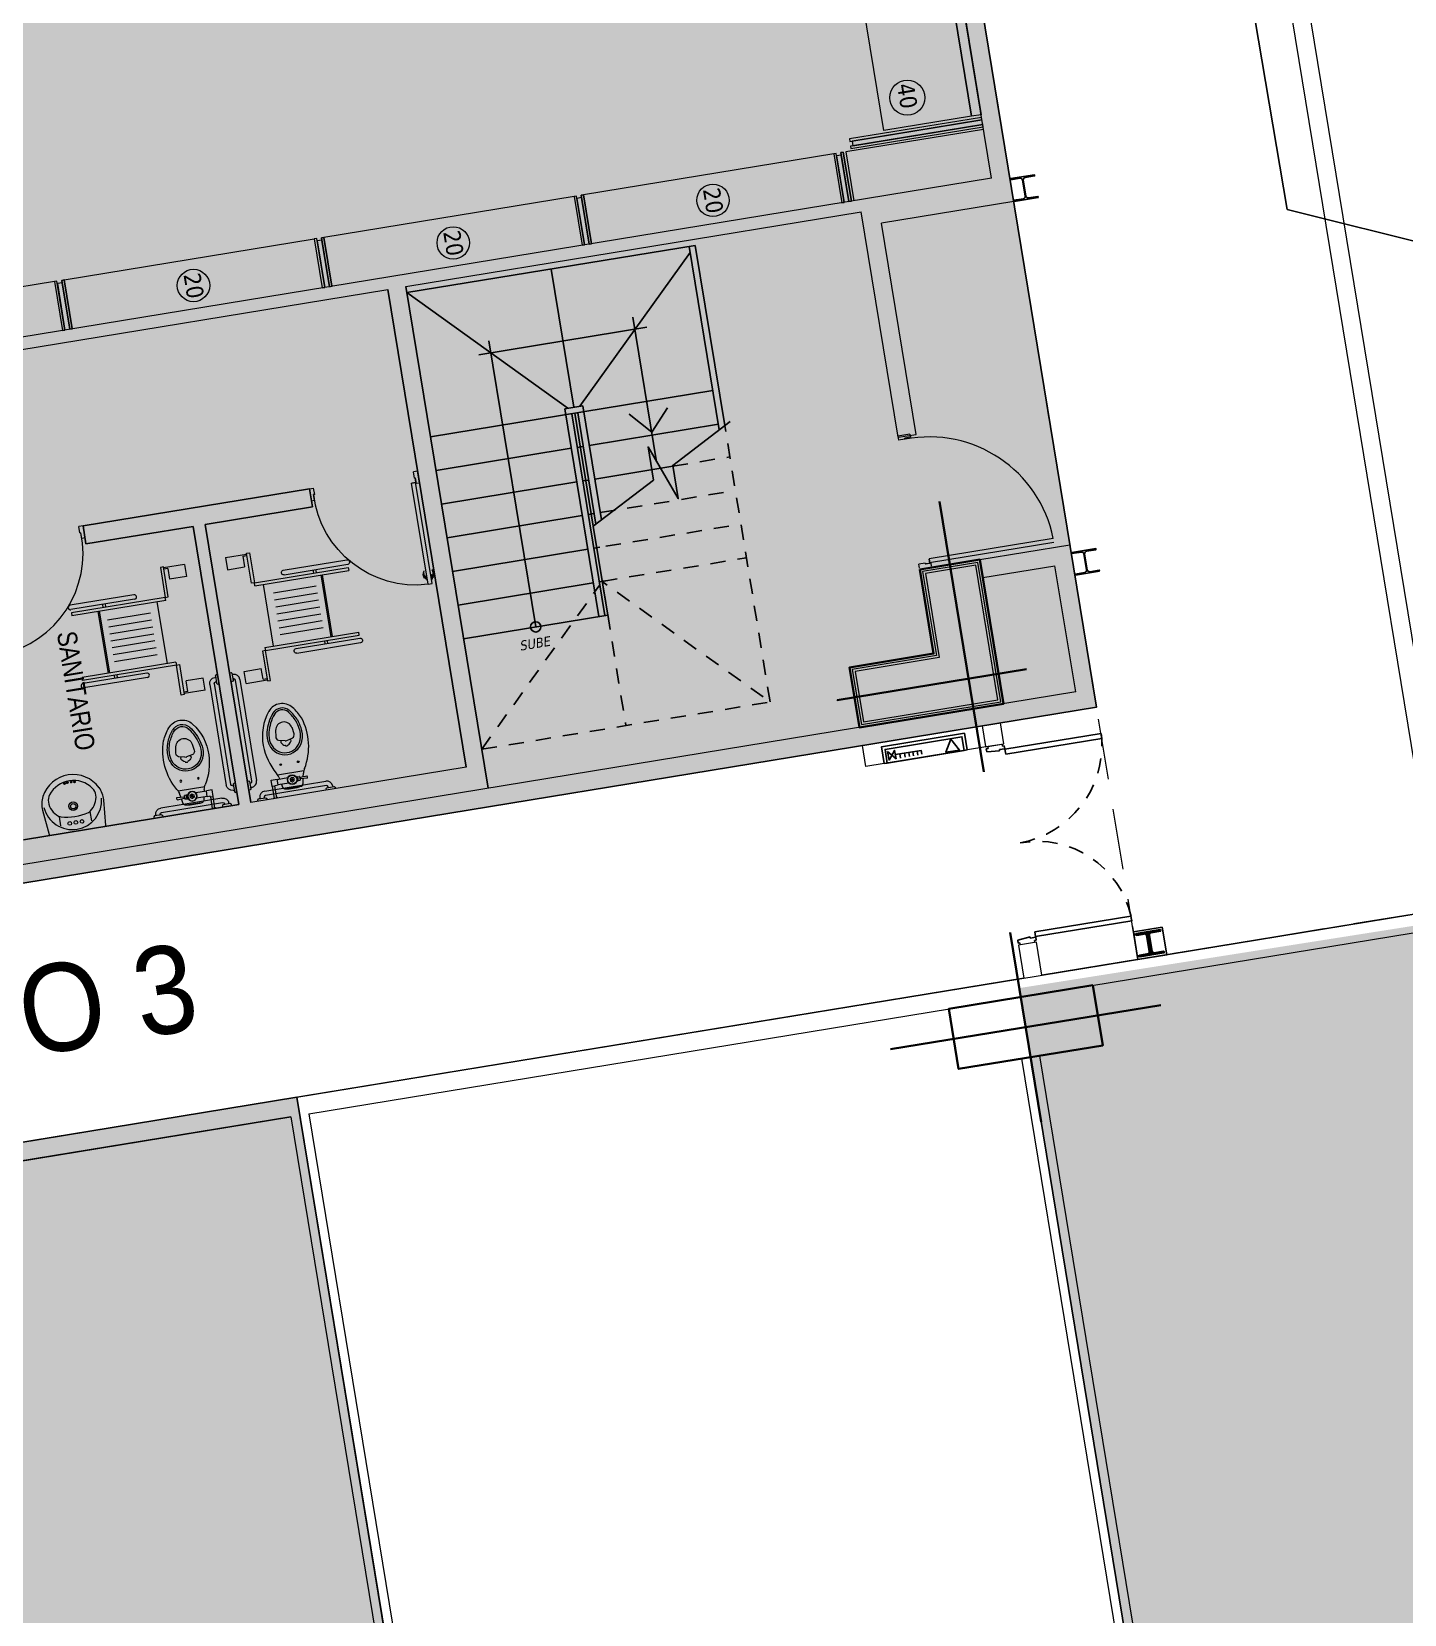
# Model space of a CAD drawing. Header units: metres. Extents: x 2 to 659295185, y -28 to 1124222152.
# Drawn here: x 655572.69 to 655583.96, y 1126579.46 to 1126592.46 of the extents above; entities that cross this region are included whole.
import ezdxf
from ezdxf.enums import TextEntityAlignment as Align

# ---------------------------------------------------------------- set-up
doc = ezdxf.new("R2010")
doc.units = ezdxf.units.M
doc.header["$MEASUREMENT"] = 0
for name, pattern in [('CCSM_C1_CUERPO BJ$0$CONTINUA', [0]), ('CCSM_C1_CUERPO BJ$0$DASHED', [0.75, 0.5, -0.25]), ('CCSM_C1_CUERPO BJ$0$HIDDEN2', [0.1875, 0.125, -0.0625]), ('CCSM_C1_CUERPO CK$0$CONTINUA', [0]), ('CCSM_C1_CUERPO HP$0$CONTINUA', [0]), ('CCSM_XREF_ESTRUCTURA15$0$DASHDOT', [1, 0.5, -0.25, 0, -0.25]), ('CONTINUA', [0]), ('DASHDOT', [1, 0.5, -0.25, 0, -0.25]), ('DASHED', [0.75, 0.5, -0.25])]:
    doc.linetypes.add(name, pattern=pattern)
doc.layers.get('0').update_dxf_attribs({"linetype": 'CONTINUOUS'})
for name, color, linetype in [('A-COLUMNAS MEZZ', 1, 'CONTINUA'), ('A-PARED', 2, 'CONTINUA'), ('CCSM_C1_CUERPO BJ$0$A-COLUMNAS MEZZ', 1, 'CCSM_C1_CUERPO BJ$0$CONTINUA'), ('CCSM_C1_CUERPO BJ$0$A-EQUIPOS', 9, 'CONTINUOUS'), ('CCSM_C1_CUERPO BJ$0$A-LOCAL ID', 7, 'CONTINUOUS'), ('CCSM_C1_CUERPO BJ$0$A-PARED', 2, 'CCSM_C1_CUERPO BJ$0$CONTINUA'), ('CCSM_C1_CUERPO BJ$0$A-PROYECCIONES', 5, 'CCSM_C1_CUERPO BJ$0$DASHED'), ('CCSM_C1_CUERPO BJ$0$A-PUERTA', 5, 'CCSM_C1_CUERPO BJ$0$CONTINUA'), ('CCSM_C1_CUERPO BJ$0$E-CM', 3, 'CONTINUOUS'), ('CCSM_C1_CUERPO BJ$0$ID_Nº LOCAL', 7, 'CONTINUOUS'), ('CCSM_C1_CUERPO CK$0$A-PARED', 2, 'CCSM_C1_CUERPO CK$0$CONTINUA'), ('CCSM_C1_CUERPO HP$0$A-PARED', 2, 'CCSM_C1_CUERPO HP$0$CONTINUA'), ('CCSM_XREF ESTRUCTURA15$0$E_PLANCHAS B', 67, 'CONTINUOUS'), ('E-eje columna', 9, 'CCSM_XREF_ESTRUCTURA15$0$DASHDOT'), ('MESAS DE FERIA', 7, 'CONTINUOUS'), ('Parcelas', 140, 'CONTINUOUS'), ('X', 150, 'CONTINUOUS')]:
    doc.layers.add(name, color=color, linetype=linetype)
doc.layers.add('CCSM_C1_CUERPO CK$0$A-AREAS COMERCIALES', color=151, linetype='CONTINUOUS', plot=False)
for name, color, linetype, lineweight in [('CCSM_XREF ESTRUCTURA15$0$E-CB-COLUMNA', 2, 'CONTINUOUS', 35), ('LC-CODIGOS', 12, 'CONTINUOUS', 0), ('LC-EQUIPOS', 12, 'CONTINUOUS', 13), ('LC-MOBILIARIO METÁLICO TIENDA', 12, 'CONTINUOUS', 13), ('LC-MUEBLE MADERA', 12, 'CONTINUOUS', 9), ('LC-PAREDES DE DRYWALL', 1, 'CONTINUOUS', 5), ('LC-PIEZAS SANITARIAS', 12, 'CONTINUOUS', 5), ('LC-PUERTAS', 12, 'CONTINUOUS', 9), ('LC-TEXTOS', 12, 'CONTINUOUS', 13), ('LOCALES ASIGNADOS', 41, 'DASHDOT', 0)]:
    doc.layers.add(name, color=color, linetype=linetype, lineweight=lineweight)
doc.styles.add('CCSM_C1_CUERPO BJ$0$ROMANS', font='romans__.ttf')
doc.styles.add('CCSM_C1_CUERPO BJ$0$sigo', font='arial.ttf', dxfattribs={"width": 0.9})
doc.styles.add('LAURA', font='ARIALN.TTF')
doc.styles.get("Standard").update_dxf_attribs({"font": 'tahoma.ttf'})

# ---------------------------------------------------------------- blocks, each defined once
blk = doc.blocks.new('40')
for points in [[(-504829.428, -306716.396), (-504830.633, -306716.396), (-504830.633, -306716.316), (-504829.428, -306716.316)], [(-504829.428, -306716.396), (-504829.428, -306717.126), (-504830.633, -306717.126), (-504830.633, -306716.396)]]:
    blk.add_lwpolyline(points, close=True)
at = {"layer": 'LC-CODIGOS'}
blk.add_circle((-504829.664, -306716.892), 0.144, dxfattribs=at)
at = {"layer": 'LC-CODIGOS', "insert": (-504829.574, -306716.961), "char_height": 0.1392, "width": 0.01623, "attachment_point": 9, "rotation": 360}
blk.add_mtext('40', dxfattribs=at)
blk = doc.blocks.new('triple tabique slatwall')
for points in [[(-504845.021, -306716.848), (-504845.001, -306716.848), (-504845.001, -306717.235), (-504845.001, -306717.255), (-504845.021, -306717.255)], [(-504845.001, -306716.848), (-504845.021, -306716.848), (-504845.021, -306717.255), (-504845.021, -306717.255), (-504845.001, -306717.255)]]:
    blk.add_lwpolyline(points, close=True)
for points in [[(-504845.001, -306716.848), (-504845.001, -306717.235), (-504845.001, -306717.235), (-504844.961, -306717.235), (-504844.961, -306716.848)], [(-504844.961, -306716.848), (-504844.961, -306717.255), (-504844.941, -306717.255), (-504844.941, -306716.848), (-504844.961, -306716.848)]]:
    blk.add_lwpolyline(points)
blk = doc.blocks.new('CCSM_C1_CUERPO BJ$0$P. Doble 180+')
for p, q in [((-0.953, 1.72), (-0.153, 1.72)), ((-0.953, 1.72), (-0.953, 1.68)), ((-0.138, 1.75), (-0.153, 1.75)), ((-0.153, 1.75), (-0.153, 1.725)), ((-0.153, 1.725), (-0.108, 1.725)), ((-0.153, 1.72), (-0.153, 1.68)), ((-0.138, 1.765), (-0.138, 1.75)), ((-0.108, 1.715), (-0.003, 1.726)), ((-0.108, 1.725), (-0.108, 1.715)), ((-0.018, 1.765), (-0.018, 1.75)), ((-0.018, 1.75), (-0.003, 1.75)), ((-0.003, 1.75), (-0.003, 1.725)), ((-0.153, 1.68), (-0.953, 1.68)), ((-0.153, 0.201), (-0.953, 0.201)), ((-0.953, 0.161), (-0.953, 0.201)), ((-0.953, 0.161), (-0.953, 0.201)), ((-0.953, 0.161), (-0.153, 0.161)), ((-0.153, 0.161), (-0.153, 0.201)), ((-0.153, 0.156), (-0.108, 0.156)), ((-0.153, 0.131), (-0.153, 0.156)), ((-0.138, 0.131), (-0.153, 0.131)), ((-0.138, 0.116), (-0.138, 0.131)), ((-0.108, 0.166), (-0.003, 0.156)), ((-0.108, 0.156), (-0.108, 0.166)), ((-0.018, 0.116), (-0.018, 0.131)), ((-0.018, 0.131), (-0.003, 0.131)), ((-0.003, 0.131), (-0.003, 0.156))]:
    blk.add_line(p, q)
at = {"color": 8, "linetype": 'CCSM_C1_CUERPO BJ$0$HIDDEN2'}
for centre, radius, start, end in [((-0.168, 1.726), 0.786, 183.0679, 271.0767), ((-0.135, 0.118), 0.822, 91.2277, 174.0069)]:
    blk.add_arc(centre, radius, start, end, dxfattribs=at)
blk = doc.blocks.new('CCSM_C1_CUERPO BJ$0$HEA200')
blk.add_lwpolyline([(3, 28), (3, 162, -0.410123), (21, 180), (100, 180), (100, 190), (-100, 190), (-100, 180), (-21, 180, -0.410123), (-3, 162), (-3, 28, -0.410123), (-21, 10), (-100, 10), (-100, 0), (100, 0), (100, 10), (21, 10, -0.418316), (3, 28)], format="xyb")
blk = doc.blocks.new('CCSM_XREF ESTRUCTURA15$0$COLUM L 120x120')
at = {"color": 5}
for p, q in [((0, 1.095), (0, -0.482)), ((1.474, 0), (-0.774, 0))]:
    blk.add_line(p, q, dxfattribs=at)
blk.add_lwpolyline([(0.95, 0.25), (0.25, 0.25), (0.25, 0.95), (-0.25, 0.95), (-0.25, -0.25), (0.95, -0.25)], close=True)
blk = doc.blocks.new('CCSM_XREF ESTRUCTURA15$0$COLUM REC 120x50 mid')
at = {"color": 5}
for p, q in [((0, 1.124), (0, -1.124)), ((-0.789, 0), (0.789, 0))]:
    blk.add_line(p, q, dxfattribs=at)
at = {"color": 2}
blk.add_lwpolyline([(-0.25, 0.6), (-0.25, -0.6), (0.25, -0.6), (0.25, 0.6)], close=True, dxfattribs=at)
blk = doc.blocks.new('CCSM_XREF ESTRUCTURA15$0$A$C76C44CDD')
at = {"layer": 'CCSM_XREF ESTRUCTURA15$0$E-CB-COLUMNA'}
blk.add_lwpolyline([(-0.128, 0.144), (-0.106, 0.011, -0.410123), (-0.121, -0.01), (-0.199, -0.022), (-0.197, -0.032), (0, 0), (-0.002, 0.01), (-0.08, -0.003, -0.410123), (-0.1, 0.012), (-0.122, 0.144, -0.410123), (-0.107, 0.165), (-0.029, 0.178), (-0.031, 0.187), (-0.228, 0.155), (-0.226, 0.145), (-0.149, 0.158, -0.418316), (-0.128, 0.143)], format="xyb", dxfattribs=at)
at = {"layer": 'CCSM_XREF ESTRUCTURA15$0$E_PLANCHAS B'}
blk.add_lwpolyline([(-0.014, 0.21), (0.023, -0.017), (-0.214, -0.055), (-0.251, 0.172)], close=True, dxfattribs=at)
blk = doc.blocks.new('CCSM_C1_CUERPO BJ$0$CAJA DE MANGUERA')
for points in [[(0.444, 0.073), (0.473, -0.106), (0.44, -0.111), (0.417, 0.034), (-0.406, -0.1), (-0.382, -0.246), (-0.415, -0.251), (-0.444, -0.073)], [(0.417, 0.034), (0.44, -0.111), (-0.382, -0.246), (-0.406, -0.1)], [(0.299, 0.008), (0.393, -0.108), (0.246, -0.132)], [(-0.378, -0.123), (-0.288, -0.201), (-0.303, -0.111), (-0.363, -0.214)]]:
    blk.add_lwpolyline(points, close=True)
for points in [[(-0.295, -0.156), (-0.019, -0.111), (-0.012, -0.152)], [(-0.248, -0.149), (-0.241, -0.193)], [(-0.196, -0.14), (-0.189, -0.185)], [(-0.151, -0.133), (-0.144, -0.177)], [(-0.107, -0.125), (-0.1, -0.17)], [(-0.062, -0.118), (-0.055, -0.163)]]:
    blk.add_lwpolyline(points)
blk = doc.blocks.new('CCSM_C1_CUERPO BJ$0$IDENT LOCAL')
at = {"style": 'CCSM_C1_CUERPO BJ$0$ROMANS'}
for tag, height, p in [('AREA-EXACTA', 0.5, (0.587, 0.096)), ('NºLOCAL', 0.7, (1.17, 0.119)), ('RUBRO', 0.35, (0, 0)), ('USO', 0.35, (-0.587, -0.096))]:
    blk.add_attdef(tag, text='', height=height, rotation=279.3085, dxfattribs=at).set_placement(p, align=Align.BOTTOM_CENTER)
blk = doc.blocks.new('4444')
at = {"layer": 'LC-PUERTAS', "color": 30, "ltscale": 6}
for p, q in [((474.368, -449.745), (474.368, -449.771)), ((474.468, -449.745), (474.468, -449.78)), ((473.345, -449.776), (474.38, -449.776)), ((473.345, -449.809), (474.379, -449.809)), ((474.368, -449.771), (474.415, -449.771)), ((474.379, -449.809), (474.379, -449.776)), ((474.415, -449.78), (474.415, -449.771)), ((474.415, -449.78), (474.468, -449.78)), ((474.368, -450.819), (474.415, -450.819)), ((474.368, -450.845), (474.368, -450.819)), ((474.368, -450.845), (474.468, -450.845)), ((474.415, -450.81), (474.468, -450.81)), ((474.415, -450.81), (474.415, -450.819)), ((474.468, -450.845), (474.468, -450.81))]:
    blk.add_line(p, q, dxfattribs=at)
at = {"layer": 'LC-PUERTAS', "color": 8}
for p, q in [((474.381, -449.806), (474.379, -449.806)), ((474.381, -449.806), (474.381, -449.776)), ((474.382, -449.772), (474.413, -449.772)), ((474.413, -449.772), (474.413, -449.771))]:
    blk.add_line(p, q, dxfattribs=at)
blk.add_arc((474.382, -449.772), 1.038, 182.0406, 271.7826, dxfattribs=at)
blk.add_ellipse((474.38, -449.774), major_axis=(0.00192, -0.00183), ratio=1, start_param=4.686912, end_param=10.970097, dxfattribs=at)
blk = doc.blocks.new('LAVAMANOS DEPARED')
for p, q in [((288.769, 34.17), (288.769, 34.623)), ((288.983, 34.653), (288.777, 34.632)), ((288.909, 34.526), (288.832, 34.526)), ((288.909, 34.27), (288.832, 34.27)), ((288.985, 34.143), (288.777, 34.162))]:
    blk.add_line(p, q)
at = {"flags": 128}
for points in [[(289.099, 34.575, 0.151154), (289.042, 34.594, 0.233989), (288.914, 34.53, 0.10483), (288.905, 34.512, 0.1259), (288.905, 34.283, 0.105012), (288.915, 34.264, 0.220864), (289.035, 34.199, 0.15558), (289.094, 34.217, 0.505371)], [(289.171, 34.447, 0.171663), (289.17, 34.446, 0.104734), (289.168, 34.444, 0.066171), (289.167, 34.442, 0.052312), (289.167, 34.438, 0.052312), (289.167, 34.435, 0.066171), (289.168, 34.432, 0.104734), (289.17, 34.431, 0.171663), (289.171, 34.43, 0.171663), (289.173, 34.431, 0.104734), (289.174, 34.432, 0.066171), (289.175, 34.435), (289.175, 34.435, 0.052312), (289.175, 34.438), (289.175, 34.438), (289.175, 34.438, 0.052312), (289.175, 34.442, 0.066171), (289.174, 34.444, 0.104734), (289.173, 34.446, 0.171663)], [(289.171, 34.363, 0.171663), (289.17, 34.362, 0.104734), (289.168, 34.36, 0.066171), (289.167, 34.358, 0.052312), (289.167, 34.354, 0.052312), (289.167, 34.351, 0.066171), (289.168, 34.348, 0.104734), (289.17, 34.346, 0.171663), (289.171, 34.346, 0.171663), (289.173, 34.346, 0.104734), (289.174, 34.348, 0.066171), (289.175, 34.351), (289.175, 34.351, 0.052312), (289.175, 34.354), (289.175, 34.354), (289.175, 34.354, 0.052312), (289.175, 34.358, 0.066171), (289.174, 34.36, 0.104734), (289.173, 34.362, 0.171663)], [(289.174, 34.423, 0.171663), (289.173, 34.422, 0.104734), (289.171, 34.42, 0.066171), (289.171, 34.418, 0.052312), (289.17, 34.414), (289.17, 34.414, 0.052312), (289.171, 34.411, 0.066171), (289.171, 34.408, 0.104734), (289.173, 34.406, 0.171663), (289.174, 34.406, 0.171663), (289.176, 34.406, 0.104734), (289.178, 34.408, 0.066171), (289.178, 34.411), (289.178, 34.411, 0.052312), (289.179, 34.414), (289.179, 34.414), (289.179, 34.414, 0.052312), (289.178, 34.418, 0.066171), (289.178, 34.42, 0.104734), (289.176, 34.422, 0.171663)], [(289.174, 34.39, 0.171663), (289.173, 34.389, 0.104734), (289.171, 34.388, 0.066171), (289.171, 34.385, 0.052312), (289.17, 34.382), (289.17, 34.382, 0.052312), (289.171, 34.378, 0.066171), (289.171, 34.376, 0.104734), (289.173, 34.374, 0.171663), (289.174, 34.373, 0.171663), (289.176, 34.374, 0.104734), (289.178, 34.376, 0.066171), (289.178, 34.378), (289.178, 34.378, 0.052312), (289.179, 34.382), (289.179, 34.382), (289.179, 34.382, 0.052312), (289.178, 34.385, 0.066171), (289.178, 34.388, 0.104734), (289.176, 34.389, 0.171663)]]:
    blk.add_lwpolyline(points, format="xyb", close=True, dxfattribs=at)
for centre, radius in [((288.84, 34.449), 0.0152), ((288.84, 34.398), 0.0152), ((288.84, 34.347), 0.0152), ((288.975, 34.398), 0.035), ((288.975, 34.398), 0.022)]:
    blk.add_circle(centre, radius)
for centre, radius, start, end in [((288.778, 34.623), 0.00808, 95.0937, 180), ((289.025, 34.397), 0.241, 95.1351, 264.8649), ((289.001, 34.451), 0.202, 62.503, 95.0937), ((288.973, 34.398), 0.262, 296.7659, 62.503), ((288.778, 34.17), 0.00808, 180, 265.5403), ((289.001, 34.344), 0.202, 265.5403, 296.7659)]:
    blk.add_arc(centre, radius, start, end)
blk = doc.blocks.new('Fluxómetro')
for p, q in [((0.062, 0), (-0.062, 0)), ((0.162, 0.058), (0.136, 0.058)), ((0.14, 0.058), (0.14, -0.035)), ((0.159, 0.058), (0.159, -0.035)), ((-0.123, -0.054), (-0.068, -0.058)), ((-0.123, -0.072), (-0.068, -0.069)), ((0.106, -0.12), (-0.106, -0.12)), ((-0.093, -0.07), (-0.099, -0.1)), ((-0.082, -0.016), (-0.09, -0.056)), ((-0.068, -0.058), (-0.064, -0.056)), ((-0.068, -0.069), (-0.068, -0.058)), ((-0.068, -0.069), (-0.064, -0.07)), ((-0.064, -0.076), (-0.064, -0.05)), ((-0.049, -0.048), (-0.062, -0.048)), ((-0.049, -0.078), (-0.062, -0.078)), ((-0.049, -0.079), (-0.049, -0.047)), ((-0.037, -0.046), (-0.048, -0.046)), ((-0.037, -0.08), (-0.048, -0.08)), ((-0.019, -0.057), (-0.019, -0.069)), ((-0.006, -0.046), (-0.017, -0.053)), ((-0.017, -0.074), (-0.006, -0.08)), ((-0.007, -0.058), (-0.009, -0.062)), ((-0.009, -0.064), (-0.007, -0.068)), ((-0.001, -0.058), (-0.006, -0.058)), ((-0.006, -0.068), (-0.001, -0.069)), ((0.01, -0.053), (-0.001, -0.046)), ((-0.001, -0.08), (0.01, -0.074)), ((0.003, -0.063), (0, -0.058)), ((0, -0.068), (0.003, -0.064)), ((0.012, -0.069), (0.012, -0.057)), ((0.114, -0.042), (0.028, -0.042)), ((0.114, -0.084), (0.028, -0.084)), ((0.087, -0.042), (0.082, -0.016)), ((0.099, -0.1), (0.096, -0.084)), ((0.137, -0.04), (0.114, -0.04)), ((0.114, -0.04), (0.114, -0.086)), ((0.161, -0.086), (0.114, -0.086)), ((0.137, -0.035), (0.137, -0.04)), ((0.137, -0.035), (0.161, -0.035)), ((0.161, -0.035), (0.161, -0.086)), ((-0.076, -0.418), (-0.068, -0.469)), ((-0.011, -0.376), (-0.06, -0.387)), ((0.054, -0.387), (0.003, -0.376)), ((0.063, -0.469), (0.071, -0.418))]:
    blk.add_line(p, q)
for centre, radius in [((-0.003, -0.063), 0.038), ((-0.003, -0.063), 0.036), ((-0.003, -0.063), 0.0047), ((-0.073, -0.195), 0.007), ((0.067, -0.195), 0.0065)]:
    blk.add_circle(centre, radius)
for centre, radius, start, end in [((0, -0.406), 0.411, 81.2493, 98.7507), ((0.136, 0.062), 0.004, 168.0022, 270), ((0.162, 0.062), 0.004, 270, 11.9978), ((-0.105, -0.063), 0.0213, 158.9452, 201.0548), ((-0.123, -0.056), 0.002, 86.4237, 158.9452), ((-0.123, -0.07), 0.002, 201.0548, 273.5763), ((-0.197, -0.08), 0.1, 326.7914, 348.3314), ((-0.062, -0.02), 0.02, 90, 168.3314), ((-0.062, -0.05), 0.002, 90, 180), ((-0.062, -0.076), 0.002, 180, 270), ((-0.048, -0.047), 0.001, 90, 180), ((-0.048, -0.079), 0.001, 180, 270), ((-0.014, -0.057), 0.00475, 120, 180), ((-0.014, -0.069), 0.00475, 180, 240), ((-0.008, -0.063), 0.00108, 148.6414, 208.6414), ((-0.006, -0.059), 0.00108, 88.6414, 148.6414), ((-0.006, -0.067), 0.00108, 208.6414, 268.6414), ((-0.003, -0.05), 0.00475, 60, 120), ((-0.003, -0.076), 0.00475, 240, 300), ((-0.001, -0.059), 0.00108, 28.6414, 88.6414), ((-0.001, -0.067), 0.00108, 268.6414, 328.6414), ((0.002, -0.063), 0.00108, 328.6414, 28.6414), ((0.008, -0.057), 0.00475, 0, 60), ((0.008, -0.069), 0.00475, 300, 360), ((0.062, -0.02), 0.02, 11.6686, 90), ((0.197, -0.08), 0.1, 191.6686, 213.2086), ((0.305, -0.378), 0.485, 149.8305, 198.569), ((-0.306, -0.378), 0.485, 1.5085, 30.1582), ((0.059, -0.421), 0.2, 161.758, 189.9731), ((0, -0.402), 0.137, 15.1512, 166.0387), ((0.059, -0.421), 0.185, 161.758, 189.9731), ((0, -0.402), 0.122, 15.1454, 161.758), ((-0.035, -0.371), 0.00918, 150.8785, 248.0737), ((0, -0.383), 0.0464, 108.6707, 159.6971), ((-0.017, -0.332), 0.007, 288.6707, 324.2013), ((-0.004, -0.341), 0.00893, 39.0187, 144.2013), ((-0.004, -0.389), 0.015, 63.5333, 117.2519), ((0.009, -0.331), 0.007, 219.0187, 253.8805), ((-0.006, -0.383), 0.0464, 20.3029, 73.8805), ((0.029, -0.371), 0.00918, 291.9263, 29.1215), ((-0.221, -0.376), 0.4, 321.4528, 1.5085), ((-0.009, -0.404), 0.132, 12.827, 15.2508), ((-0.061, -0.416), 0.185, 345.8787, 12.827), ((-0.009, -0.404), 0.147, 12.827, 15.2454), ((-0.061, -0.416), 0.2, 345.8787, 12.827), ((0.305, -0.378), 0.45, 189.9731, 198.3949), ((0.305, -0.378), 0.435, 189.9731, 198.3111), ((-0.046, -0.414), 0.03, 117.2519, 188.1968), ((-0.002, -0.458), 0.066, 189.5008, 350.9706), ((-0.221, -0.376), 0.35, 321.4528, 345.8787), ((0.041, -0.414), 0.03, 351.8094, 63.5333), ((-0.221, -0.376), 0.365, 321.4528, 345.8787), ((0.214, -0.376), 0.4, 203.0218, 218.5472), ((0.214, -0.376), 0.365, 203.2345, 218.5472), ((0.214, -0.376), 0.35, 203.3381, 218.5472), ((-0.003, -0.549), 0.087, 218.5472, 321.4528), ((-0.003, -0.549), 0.072, 218.5472, 321.4528), ((-0.003, -0.549), 0.122, 218.5472, 321.4528)]:
    blk.add_arc(centre, radius, start, end)
blk = doc.blocks.new('silla de rueda')
for p, q in [((-80.619, -180.988), (-80.644, -180.988)), ((-80.644, -180.988), (-80.644, -181.238)), ((-80.619, -181.237), (-80.619, -180.988)), ((-80.443, -180.996), (-80.619, -180.996)), ((-80.586, -181.007), (-80.619, -181.007)), ((-80.586, -181.007), (-80.586, -181.097)), ((-80.443, -180.996), (-80.443, -181.097)), ((-80.895, -181.175), (-81.425, -181.175)), ((-80.443, -181.097), (-80.586, -181.097)), ((-80.895, -181.212), (-81.425, -181.212)), ((-81.425, -181.238), (-81.425, -181.263)), ((-80.644, -181.238), (-81.425, -181.238)), ((-80.644, -181.263), (-81.425, -181.263)), ((-81.206, -181.777), (-81.206, -181.263)), ((-81.195, -181.777), (-81.195, -181.263)), ((-81.16, -181.238), (-81.16, -181.212)), ((-81.138, -181.238), (-81.138, -181.212)), ((-80.715, -181.777), (-80.715, -181.263)), ((-80.644, -181.238), (-80.619, -181.237)), ((-80.644, -181.263), (-80.644, -181.238)), ((-80.644, -181.263), (-80.644, -181.238)), ((-80.785, -181.346), (-81.142, -181.346)), ((-80.785, -181.404), (-81.142, -181.404)), ((-80.785, -181.462), (-81.142, -181.462)), ((-80.785, -181.52), (-81.142, -181.52)), ((-80.785, -181.577), (-81.142, -181.577)), ((-80.785, -181.635), (-81.142, -181.635)), ((-80.785, -181.693), (-81.142, -181.693)), ((-81.425, -181.802), (-81.425, -181.777)), ((-80.644, -181.777), (-81.425, -181.777)), ((-80.644, -181.802), (-81.425, -181.802)), ((-80.895, -181.827), (-81.425, -181.827)), ((-81.16, -181.827), (-81.16, -181.802)), ((-81.138, -181.827), (-81.138, -181.802)), ((-80.644, -181.777), (-80.644, -181.802)), ((-80.644, -182.051), (-80.644, -181.802)), ((-80.644, -181.802), (-80.619, -181.802)), ((-80.619, -181.802), (-80.619, -182.051)), ((-80.895, -181.864), (-81.425, -181.864)), ((-80.586, -182.032), (-80.586, -181.943)), ((-80.443, -181.943), (-80.586, -181.943)), ((-80.443, -182.043), (-80.443, -181.943)), ((-80.619, -182.051), (-80.644, -182.051)), ((-80.586, -182.032), (-80.619, -182.032)), ((-80.443, -182.043), (-80.619, -182.043))]:
    blk.add_line(p, q)
for centre, start, end in [((-81.425, -181.194), 90, 180), ((-81.425, -181.194), 180, 270), ((-80.895, -181.194), 0, 90), ((-80.895, -181.194), 270, 0), ((-81.425, -181.846), 90, 180), ((-81.425, -181.846), 180, 270), ((-80.895, -181.846), 0, 90), ((-80.895, -181.846), 270, 360)]:
    blk.add_arc(centre, 0.0188, start, end)
blk = doc.blocks.new('BARANDAS HANDICAP PARA BAÑO')
for p, q in [((1128.813, 1020.842, 0.98), (1128.813, 1020.855, 0.98)), ((1128.82, 1020.836, 0.98), (1128.813, 1020.842, 0.98)), ((1128.882, 1020.836, 0.98), (1128.82, 1020.836, 0.98)), ((1128.832, 1020.83, 0.98), (1128.832, 1020.836, 0.98)), ((1128.87, 1020.836, 0.98), (1128.87, 1020.83, 0.98)), ((1128.882, 1020.836, 0.98), (1128.888, 1020.842, 0.98)), ((1128.882, 1020.817, 0.98), (1129.39, 1020.817, 0.98)), ((1128.888, 1020.855, 0.98), (1128.888, 1020.842, 0.98)), ((1129.384, 1020.842, 0.98), (1129.384, 1020.855, 0.98)), ((1129.39, 1020.836, 0.98), (1129.384, 1020.842, 0.98)), ((1129.453, 1020.836, 0.98), (1129.39, 1020.836, 0.98)), ((1129.403, 1020.83, 0.98), (1129.403, 1020.836, 0.98)), ((1129.44, 1020.836, 0.98), (1129.44, 1020.83, 0.98)), ((1129.453, 1020.836, 0.98), (1129.459, 1020.842, 0.98)), ((1129.459, 1020.855, 0.98), (1129.459, 1020.842, 0.98)), ((1129.39, 1020.78, 0.98), (1128.882, 1020.78, 0.98)), ((1129.443, 1019.843, 0.98), (1129.443, 1020.683, 0.98)), ((1129.481, 1020.683, 0.98), (1129.481, 1019.843, 0.98)), ((1129.493, 1020.733, 0.98), (1129.5, 1020.733, 0.98)), ((1129.5, 1020.695, 0.98), (1129.493, 1020.695, 0.98)), ((1129.5, 1020.745, 0.98), (1129.506, 1020.752, 0.98)), ((1129.5, 1020.683, 0.98), (1129.5, 1020.745, 0.98)), ((1129.5, 1020.683, 0.98), (1129.506, 1020.677, 0.98)), ((1129.506, 1020.752, 0.98), (1129.518, 1020.752, 0.98)), ((1129.518, 1020.677, 0.98), (1129.506, 1020.677, 0.98)), ((1129.493, 1019.831, 0.98), (1129.5, 1019.831, 0.98)), ((1129.5, 1019.793, 0.98), (1129.493, 1019.793, 0.98)), ((1129.5, 1019.843, 0.98), (1129.506, 1019.85, 0.98)), ((1129.5, 1019.781, 0.98), (1129.5, 1019.843, 0.98)), ((1129.5, 1019.781, 0.98), (1129.506, 1019.775, 0.98)), ((1129.506, 1019.85, 0.98), (1129.518, 1019.85, 0.98)), ((1129.518, 1019.775, 0.98), (1129.506, 1019.775, 0.98))]:
    blk.add_line(p, q)
for centre, radius, start, end in [((1128.882, 1020.83, 0.98), 0.05, 180, 270), ((1128.882, 1020.83, 0.98), 0.0125, 180, 270), ((1129.39, 1020.83, 0.98), 0.0125, 270, 360), ((1129.39, 1020.83, 0.98), 0.05, 270, 360), ((1129.493, 1020.683, 0.98), 0.05, 90, 180), ((1129.493, 1020.683, 0.98), 0.0125, 90, 180), ((1129.493, 1019.843, 0.98), 0.05, 180, 270), ((1129.493, 1019.843, 0.98), 0.0125, 180, 270)]:
    blk.add_arc(centre, radius, start, end)
blk = doc.blocks.new('rrr')
at = {"layer": 'LC-PUERTAS', "color": 30, "ltscale": 6}
for p, q in [((0.511, -3.302), (0.511, -3.337)), ((0.564, -3.337), (0.511, -3.337)), ((0.564, -3.337), (0.564, -3.328)), ((0.611, -3.328), (0.564, -3.328)), ((0.611, -3.302), (0.611, -3.328)), ((1.443, -4.137, 0.008), (0.6, -4.137, 0.008)), ((0.6, -4.137, 0.008), (0.6, -4.171, 0.008)), ((1.443, -4.137, 0.008), (1.443, -4.171, 0.008)), ((0.511, -4.202, 0.008), (0.511, -4.167, 0.008)), ((0.564, -4.167, 0.008), (0.511, -4.167, 0.008)), ((0.611, -4.202, 0.008), (0.511, -4.202, 0.008)), ((0.564, -4.167, 0.008), (0.564, -4.176, 0.008)), ((0.611, -4.176, 0.008), (0.564, -4.176, 0.008)), ((1.443, -4.171, 0.008), (0.599, -4.171, 0.008)), ((0.611, -4.202, 0.008), (0.611, -4.176, 0.008))]:
    blk.add_line(p, q, dxfattribs=at)
at = {"layer": 'LC-PUERTAS', "color": 8}
for p, q in [((0.598, -4.14, 0.008), (0.6, -4.14, 0.008)), ((0.598, -4.14, 0.008), (0.598, -4.171, 0.008)), ((1.368, -4.131, 0.008), (1.408, -4.131, 0.008)), ((1.368, -4.137, 0.008), (1.368, -4.131, 0.008)), ((1.408, -4.137, 0.008), (1.368, -4.137, 0.008)), ((1.378, -4.131, 0.008), (1.378, -4.125, 0.008)), ((1.397, -4.125, 0.008), (1.378, -4.125, 0.008)), ((1.384, -4.125, 0.008), (1.384, -4.122, 0.008)), ((1.392, -4.125, 0.008), (1.392, -4.117, 0.008)), ((1.397, -4.131, 0.008), (1.397, -4.125, 0.008)), ((1.408, -4.131, 0.008), (1.408, -4.137, 0.008)), ((0.597, -4.174, 0.008), (0.566, -4.174, 0.008)), ((0.566, -4.174, 0.008), (0.566, -4.176, 0.008)), ((1.368, -4.171, 0.008), (1.368, -4.177, 0.008)), ((1.408, -4.171, 0.008), (1.368, -4.171, 0.008)), ((1.368, -4.177, 0.008), (1.408, -4.177, 0.008)), ((1.378, -4.177, 0.008), (1.378, -4.182, 0.008)), ((1.397, -4.182, 0.008), (1.378, -4.182, 0.008)), ((1.384, -4.182, 0.008), (1.384, -4.186, 0.008)), ((1.392, -4.182, 0.008), (1.392, -4.191, 0.008)), ((1.397, -4.177, 0.008), (1.397, -4.182, 0.008)), ((1.408, -4.177, 0.008), (1.408, -4.171, 0.008))]:
    blk.add_line(p, q, dxfattribs=at)
blk.add_arc((0.599, -4.173, 0.008), 0.845, 2.4301, 92.3529, dxfattribs=at)
for centre, major_axis, start_param, end_param in [((1.365, -4.172, 0.008), (-0.0362, 0.0504), 5.19943, 6.297139), ((1.357, -4.217, 0.008), (-0.0804, -0.0578), 3.815114, 4.38566), ((0.599, -4.173, 0.008), (0.00188, -0.00188), 0.785398, 7.068583), ((1.357, -4.091, 0.008), (-0.0804, -0.0578), 0.65166, 1.222206), ((1.365, -4.136, 0.008), (-0.0504, -0.0362), 0.310977, 1.408687)]:
    blk.add_ellipse(centre, major_axis=major_axis, ratio=1, start_param=start_param, end_param=end_param, dxfattribs=at)

msp = doc.modelspace()

# ---------------------------------------------------------------- hatches: boundary and pattern name
at = {"layer": 'LOCALES ASIGNADOS'}
for points in [[(655573.6331, 1126634.5074), (655553.8917, 1126631.272), (655555.8356, 1126619.4144), (655554.4093, 1126619.1806), (655558.2966, 1126595.4672), (655554.0154, 1126594.7654), (655555.9762, 1126582.7407), (655581.4343, 1126586.9137)], [(655593.492, 1126586.61), (655595.4734, 1126574.5213), (655582.7926, 1126572.4429), (655580.799, 1126584.6056)], [(655574.8659, 1126583.7109), (655568.9452, 1126582.7387), (655570.9509, 1126570.5019), (655576.8756, 1126571.4731)]]:
    msp.add_hatch(color=256, dxfattribs=at).paths.add_polyline_path(points)

# ---------------------------------------------------------------- linework, layer by layer
for points in [[(655553.8917, 1126631.272), (655573.6331, 1126634.5074), (655581.4343, 1126586.9137), (655555.9762, 1126582.7407), (655554.0154, 1126594.7654), (655558.2966, 1126595.4672), (655554.4093, 1126619.1806), (655555.8356, 1126619.4144), (655553.8917, 1126631.272)], [(655574.8662, 1126583.7091), (655576.8756, 1126571.473), (655570.9509, 1126570.5019), (655568.9452, 1126582.7386), (655574.8659, 1126583.7109)]]:
    msp.add_lwpolyline(points)
at = {"layer": 'A-COLUMNAS MEZZ', "lineweight": 5}
for points in [[(655579.9824, 1126588.0438), (655580.0956, 1126587.353), (655579.4049, 1126587.2397), (655579.4857, 1126586.7463), (655580.6699, 1126586.9404), (655580.4758, 1126588.1246)], [(655579.9824, 1126588.0438), (655580.0956, 1126587.353), (655579.4049, 1126587.2397), (655579.4857, 1126586.7463), (655580.6699, 1126586.9404), (655580.4758, 1126588.1246)], [(655580.0054, 1126588.0273), (655580.1186, 1126587.3365), (655579.4278, 1126587.2232), (655579.5022, 1126586.7693), (655580.647, 1126586.9569), (655580.4593, 1126588.1017)], [(655580.0054, 1126588.0273), (655580.1186, 1126587.3365), (655579.4278, 1126587.2232), (655579.5022, 1126586.7693), (655580.647, 1126586.9569), (655580.4593, 1126588.1017)], [(655580.0284, 1126588.0108), (655580.1416, 1126587.32), (655579.4508, 1126587.2067), (655579.5187, 1126586.7923), (655580.624, 1126586.9734), (655580.4428, 1126588.0787)], [(655580.0284, 1126588.0108), (655580.1416, 1126587.32), (655579.4508, 1126587.2067), (655579.5187, 1126586.7923), (655580.624, 1126586.9734), (655580.4428, 1126588.0787)]]:
    msp.add_lwpolyline(points, close=True, dxfattribs=at)
at = {"layer": 'A-PARED', "lineweight": 5}
for p, q in [((655580.5708, 1126591.2573, 0.0026), (655576.4213, 1126616.5725, 0)), ((655580.5704, 1126591.2573, 0.0026), (655570.8084, 1126589.6572, 0.0026)), ((655575.761, 1126590.3676, -0.0145), (655579.501, 1126590.9807, -0.0145)), ((655579.8045, 1126589.1293, -0.0145), (655579.501, 1126590.9807, -0.0145)), ((655580.7538, 1126591.0655), (655579.6683, 1126590.8876)), ((655579.9525, 1126589.1535), (655579.6683, 1126590.8876)), ((655570.8245, 1126589.5585, 0.0026), (655575.6129, 1126590.3434, 0.0026)), ((655579.8045, 1126589.1293), (655579.9525, 1126589.1535)), ((655580.4761, 1126588.1247), (655581.2143, 1126588.2457)), ((655580.5004, 1126587.9767), (655581.0926, 1126588.0737)), ((655581.2625, 1126587.0375), (655581.0926, 1126588.0737)), ((655581.2625, 1126587.0375), (655564.5595, 1126584.2998)), ((655557.1153, 1126582.9276), (655581.4326, 1126586.9134)), ((655576.2561, 1126586.4195, -0.0145), (655574.4874, 1126586.1297, -0.0145))]:
    msp.add_line(p, q, dxfattribs=at)
at = {"layer": 'A-PARED', "color": 6, "lineweight": 5, "ltscale": 0.01}
for points in [[(655579.9824, 1126588.0438), (655580.0956, 1126587.353), (655579.4049, 1126587.2397), (655579.4857, 1126586.7463), (655580.6699, 1126586.9404), (655580.4758, 1126588.1246)], [(655580.0054, 1126588.0273), (655580.1186, 1126587.3365), (655579.4278, 1126587.2232), (655579.5022, 1126586.7693), (655580.647, 1126586.9569), (655580.4593, 1126588.1017)], [(655580.0284, 1126588.0108), (655580.1416, 1126587.32), (655579.4508, 1126587.2067), (655579.5187, 1126586.7923), (655580.624, 1126586.9734), (655580.4428, 1126588.0787)]]:
    msp.add_lwpolyline(points, close=True, dxfattribs=at)
at = {"layer": 'CCSM_C1_CUERPO BJ$0$A-COLUMNAS MEZZ', "lineweight": 5}
msp.add_lwpolyline([(655579.9824, 1126588.0438), (655580.0956, 1126587.353), (655579.4048, 1126587.2397), (655579.4857, 1126586.7463), (655580.6699, 1126586.9404), (655580.4758, 1126588.1246)], close=True, dxfattribs=at)
at = {"layer": 'CCSM_C1_CUERPO BJ$0$A-EQUIPOS', "lineweight": 5}
msp.add_line((655581.7297, 1126585.1114), (655581.754, 1126584.9634), dxfattribs=at)
at = {"layer": 'CCSM_C1_CUERPO BJ$0$A-PARED', "lineweight": 5}
for p, q in [((655575.012, 1126626.095), (655580.7523, 1126591.0652)), ((655584.047, 1126586.4299), (655582.4618, 1126596.1013)), ((655584.1707, 1126586.6022), (655582.6343, 1126595.9761)), ((655581.2143, 1126588.2457), (655581.4326, 1126586.9134)), ((655580.5254, 1126586.5886), (655580.4973, 1126586.7601)), ((655580.6734, 1126586.6129), (655580.6453, 1126586.7844)), ((655580.6736, 1126586.6116), (655580.6455, 1126586.7831)), ((655580.5254, 1126586.5886), (655580.6734, 1126586.6129)), ((655580.5256, 1126586.5873), (655580.6736, 1126586.6116))]:
    msp.add_line(p, q, dxfattribs=at)
for points in [[(655579.9827, 1126588.0439), (655580.0957, 1126587.3531), (655579.4049, 1126587.2401), (655579.4856, 1126586.7466), (655580.6698, 1126586.9403), (655580.4761, 1126588.1246)], [(655580.0057, 1126588.0274), (655580.1187, 1126587.3366), (655579.4278, 1126587.2235), (655579.5021, 1126586.7696), (655580.6469, 1126586.9568), (655580.4596, 1126588.1016)], [(655580.0286, 1126588.0109), (655580.1416, 1126587.32), (655579.4508, 1126587.207), (655579.5186, 1126586.7925), (655580.6239, 1126586.9734), (655580.4431, 1126588.0787)]]:
    msp.add_lwpolyline(points, close=True, dxfattribs=at)
for points in [[(655580.5256, 1126586.5873), (655579.5388, 1126586.4256), (655579.5104, 1126586.5986)], [(655590.1766, 1126586.2186), (655580.985, 1126584.712), (655580.9407, 1126584.9821), (655580.7927, 1126584.9578), (655580.837, 1126584.6878), (655568.6985, 1126582.6982), (655568.7227, 1126582.5502), (655574.8165, 1126583.549)], [(655574.9645, 1126583.5732), (655586.6585, 1126585.49)]]:
    msp.add_lwpolyline(points, dxfattribs=at)
at = {"layer": 'CCSM_C1_CUERPO BJ$0$A-PROYECCIONES', "lineweight": 5}
msp.add_lwpolyline([(655580.7538, 1126591.0655), (655579.0901, 1126601.2156), (655590.424, 1126603.0632), (655591.3616, 1126598.3531), (655592.4265, 1126592.9787), (655593.4234, 1126587.9704), (655593.6633, 1126586.7901), (655581.774, 1126584.8413), (655580.7538, 1126591.0655)], dxfattribs=at)
at = {"layer": 'CCSM_C1_CUERPO CK$0$A-AREAS COMERCIALES', "lineweight": 5}
for points in [[(655586.7082, 1126585.6501), (655588.7139, 1126573.4134), (655582.7929, 1126572.4429), (655580.7872, 1126584.6796)], [(655580.7872, 1126584.6796), (655582.7929, 1126572.4429), (655576.8719, 1126571.4724), (655574.8662, 1126583.7091)], [(655574.8662, 1126583.7091), (655576.8719, 1126571.4724), (655570.9509, 1126570.5019), (655568.9452, 1126582.7386)]]:
    msp.add_lwpolyline(points, close=True, dxfattribs=at)
at = {"layer": 'CCSM_C1_CUERPO CK$0$A-PARED', "lineweight": 5}
msp.add_line((655574.8165, 1126583.549), (655569.0435, 1126582.6027), dxfattribs=at)
for points in [[(655574.9645, 1126583.5732), (655586.6585, 1126585.49)], [(655580.8184, 1126584.0261), (655582.6719, 1126572.7175)], [(655580.9664, 1126584.0503), (655582.82, 1126572.7417)], [(655574.8165, 1126583.549), (655576.7979, 1126571.4603)], [(655574.9645, 1126583.5732), (655576.9459, 1126571.4846)]]:
    msp.add_lwpolyline(points, dxfattribs=at)
at = {"layer": 'CCSM_C1_CUERPO HP$0$A-PARED'}
for p, q in [((655575.6129, 1126590.3434, -0.0145), (655576.2561, 1126586.4195, -0.0145)), ((655575.761, 1126590.3676, -0.0145), (655576.4365, 1126586.2464, -0.0145)), ((655574.9692, 1126588.7063, -0.0145), (655573.1094, 1126588.4014, -0.0145)), ((655574.9692, 1126588.7063, -0.0145), (655574.9935, 1126588.5583, -0.0145)), ((655574.1129, 1126588.4139, -0.0072), (655574.9935, 1126588.5583, -0.0145)), ((655573.1337, 1126588.2534, -0.0145), (655573.1094, 1126588.4014, -0.0145)), ((655573.1337, 1126588.2534, -0.0143), (655574.0143, 1126588.3978, -0.0072)), ((655574.0143, 1126588.3978, -0.0072), (655574.3884, 1126586.1134, -0.0072)), ((655574.4873, 1126586.1297, -0.0072), (655574.1129, 1126588.4139, -0.0072)), ((655574.3884, 1126586.1134, -0.0072), (655572.6199, 1126585.8236, -0.0145))]:
    msp.add_line(p, q, dxfattribs=at)
at = {"layer": 'E-eje columna', "lineweight": 5}
for p, q in [((655580.1444, 1126588.601), (655580.5079, 1126586.3832)), ((655580.1444, 1126588.601), (655580.5079, 1126586.3832)), ((655579.302, 1126586.9695), (655580.8589, 1126587.2247)), ((655579.302, 1126586.9695), (655580.8589, 1126587.2247))]:
    msp.add_line(p, q, dxfattribs=at)
at = {"layer": 'LC-CODIGOS'}
for centre in [(655578.2832, 1126591.0754, 0.0026), (655576.15, 1126590.7258, -0.0215), (655574.0168, 1126590.3761, -0.0215)]:
    msp.add_circle(centre, 0.1331, dxfattribs=at)
at = {"layer": 'LC-MUEBLE MADERA'}
for p, q in [((655579.2754, 1126591.4569, 0.0106), (655577.2212, 1126591.1202, -0.0134)), ((655577.1422, 1126591.1072, -0.0134), (655575.088, 1126590.7705, -0.0375)), ((655575.009, 1126590.7576, -0.0134), (655572.9548, 1126590.4209, -0.0375)), ((655572.8758, 1126590.4079, -0.0134), (655570.8216, 1126590.0712, -0.0375))]:
    msp.add_line(p, q, dxfattribs=at)
for points in [[(655579.4035, 1126591.5792), (655579.4067, 1126591.5595), (655580.4922, 1126591.7374), (655580.489, 1126591.7571)], [(655579.4264, 1126591.5627), (655579.4329, 1126591.5232), (655580.4987, 1126591.6979), (655580.4922, 1126591.7374)], [(655579.4132, 1126591.52), (655579.4164, 1126591.5003), (655580.5019, 1126591.6782), (655580.4987, 1126591.6979)]]:
    msp.add_lwpolyline(points, close=True, dxfattribs=at)
at = {"layer": 'LC-PAREDES DE DRYWALL'}
for p, q in [((655580.5051, 1126591.6584, -0.0124), (655579.3741, 1126591.4731, -0.0124)), ((655579.3741, 1126591.4731, -0.0124), (655579.4399, 1126591.072, -0.0124)), ((655579.4399, 1126591.072, -0.0124), (655579.4399, 1126591.072, -0.0124))]:
    msp.add_line(p, q, dxfattribs=at)
at = {"layer": 'LC-PUERTAS', "color": 30, "ltscale": 6}
msp.add_line((655573.1256, 1126588.3028, -0.0145), (655573.1094, 1126588.4014, -0.0145), dxfattribs=at)
at = {"layer": 'Parcelas', "lineweight": -3}
msp.add_lwpolyline([(655665, 1126303), (655670, 1126341), (655654, 1126424), (655641, 1126483), (655631, 1126535), (655619, 1126532), (655610, 1126585), (655595, 1126588), (655583, 1126591), (655553, 1126768)], dxfattribs=at)
at = {"layer": 'X', "color": 9}
for p, q in [((655578.1377, 1126590.7054, -0.0145), (655575.7693, 1126590.3172, -0.0145)), ((655578.3353, 1126589.1908, -0.0145), (655578.0883, 1126590.6973, -0.0145)), ((655578.3803, 1126589.2252, -0.0145), (655578.1377, 1126590.7054, -0.0145)), ((655577.0655, 1126589.3643, -0.0145), (655577.2135, 1126589.3886, -0.0145)), ((655577.2135, 1126589.3886, -0.0145), (655577.3672, 1126588.4511, -0.0145)), ((655577.0655, 1126589.3643, -0.0145), (655577.3453, 1126587.6571, -0.0145)), ((655577.1229, 1126589.3231, -0.0145), (655577.3946, 1126587.6652, -0.0145)), ((655577.1722, 1126589.3312, -0.0145), (655577.3221, 1126588.4167, -0.0145))]:
    msp.add_line(p, q, dxfattribs=at)
at = {"layer": 'X', "color": 8}
for p, q in [((655578.0964, 1126590.648, -0.0145), (655577.1888, 1126589.3845, -0.0145)), ((655577.1395, 1126589.3765, -0.0145), (655576.9535, 1126590.5113, -0.0145)), ((655575.7693, 1126590.3172, -0.0145), (655577.0901, 1126589.3684, -0.0145)), ((655575.9634, 1126589.133, -0.0145), (655578.2824, 1126589.5131, -0.0145)), ((655577.1476, 1126589.3271, -0.0145), (655577.2996, 1126588.3995, -0.0145)), ((655577.2669, 1126589.0629, -0.0145), (655578.3277, 1126589.2368, -0.0145)), ((655576.0087, 1126588.8567, -0.0145), (655577.1189, 1126589.0387, -0.0145)), ((655577.1682, 1126589.0468, -0.0145), (655577.2175, 1126589.0548, -0.0145)), ((655577.3122, 1126588.7866, -0.0145), (655577.954, 1126588.8918, -0.0145)), ((655576.054, 1126588.5804, -0.0145), (655577.1641, 1126588.7624, -0.0145)), ((655577.2135, 1126588.7704, -0.0145), (655577.2628, 1126588.7785, -0.0145)), ((655576.0993, 1126588.3041, -0.0145), (655577.2094, 1126588.486, -0.0145)), ((655577.2588, 1126588.4941, -0.0145), (655577.3081, 1126588.5022, -0.0145)), ((655577.2996, 1126588.3995, -0.0145), (655577.4193, 1126587.6692, -0.0145)), ((655577.3041, 1126588.2178, -0.0145), (655577.3534, 1126588.2259, -0.0145)), ((655576.1445, 1126588.0278, -0.0145), (655577.2547, 1126588.2097, -0.0145)), ((655576.1898, 1126587.7515, -0.0145), (655577.3, 1126587.9334, -0.0145)), ((655577.3494, 1126587.9414, -0.0145), (655577.3987, 1126587.9495, -0.0145)), ((655576.2351, 1126587.4751, -0.0145), (655577.4193, 1126587.6692, -0.0145))]:
    msp.add_line(p, q, dxfattribs=at)
at = {"layer": 'X', "color": 12, "lineweight": 5}
for p, q in [((655577.6264, 1126590.1149, -0.0145), (655577.8208, 1126588.9287, -0.0145)), ((655576.4422, 1126589.9208, -0.0145), (655576.7818, 1126587.8484, -0.0145)), ((655577.7811, 1126589.1709, -0.0145), (655577.5954, 1126589.3193, -0.0145)), ((655577.7811, 1126589.1709, -0.0145), (655577.9096, 1126589.3708, -0.0145))]:
    msp.add_line(p, q, dxfattribs=at)
at = {"layer": 'X', "color": 12}
for p, q in [((655577.6265, 1126590.1149, -0.0145), (655577.8209, 1126588.9288, -0.0145)), ((655576.3597, 1126589.806, -0.0145), (655577.7413, 1126590.0324, -0.0145)), ((655576.4423, 1126589.9208, -0.0145), (655576.8272, 1126587.5722, -0.0145)), ((655577.7812, 1126589.171, -0.0145), (655577.5955, 1126589.3194, -0.0145)), ((655577.7812, 1126589.171, -0.0145), (655577.9097, 1126589.3709, -0.0145))]:
    msp.add_line(p, q, dxfattribs=at)
at = {"layer": 'X', "color": 3, "linetype": 'DASHED', "ltscale": 0.25}
for p, q in [((655578.7523, 1126586.9554, -0.0145), (655578.3803, 1126589.2252, -0.0145)), ((655576.384, 1126586.5672, -0.0145), (655578.7523, 1126586.9554, -0.0145))]:
    msp.add_line(p, q, dxfattribs=at)
at = {"layer": 'X', "color": 8, "linetype": 'DASHED', "ltscale": 0.25}
for p, q in [((655577.9539, 1126588.8917, -0.0145), (655578.4223, 1126588.9685, -0.0145)), ((655577.954, 1126588.8918, -0.0145), (655578.4224, 1126588.9686, -0.0145)), ((655577.3575, 1126588.5103, -0.0145), (655578.4676, 1126588.6923, -0.0145)), ((655577.4027, 1126588.2339, -0.0145), (655578.5128, 1126588.4159, -0.0145)), ((655577.4028, 1126588.234, -0.0145), (655578.5129, 1126588.416, -0.0145)), ((655577.3739, 1126587.9455, -0.0145), (655578.5581, 1126588.1396, -0.0145)), ((655576.3839, 1126586.5672, -0.0145), (655577.3534, 1126587.9168, -0.0145)), ((655578.6949, 1126586.9967, -0.0145), (655577.3741, 1126587.9455, -0.0145)), ((655577.3821, 1126587.8962, -0.0145), (655577.5681, 1126586.7614, -0.0145))]:
    msp.add_line(p, q, dxfattribs=at)
at = {"layer": 'X', "color": 5, "elevation": -0.0145}
msp.add_lwpolyline([(655577.2996, 1126588.3995), (655577.7946, 1126588.7777), (655577.7499, 1126589.0506), (655577.9976, 1126588.6256), (655577.9528, 1126588.8986), (655578.4253, 1126589.2596)], dxfattribs=at)
at = {"layer": 'X', "color": 12, "lineweight": 5}
msp.add_circle((655576.8271, 1126587.5721, -0.0145), 0.0424, dxfattribs=at)
at = {"layer": 'X', "color": 12}
msp.add_circle((655576.8272, 1126587.5722, -0.0145), 0.0424, dxfattribs=at)

# ---------------------------------------------------------------- block references
at = {"layer": 'A-PARED', "lineweight": 5, "rotation": 189.3081682493254}
msp.add_blockref('4444', (656120.9448, 1126220.973, -0.0145), dxfattribs=at)
at = {"layer": 'CCSM_C1_CUERPO BJ$0$A-EQUIPOS', "lineweight": 5, "xscale": 0.7667190466367165, "yscale": 0.7667190466367165, "zscale": 0.7667190466367165, "rotation": 0.05025120383765731}
msp.add_blockref('CCSM_C1_CUERPO BJ$0$CAJA DE MANGUERA', (655580.0079, 1126586.6431), dxfattribs=at)
at = {"layer": 'CCSM_C1_CUERPO BJ$0$A-LOCAL ID', "lineweight": 5}
ref = msp.add_blockref('CCSM_C1_CUERPO BJ$0$IDENT LOCAL', (655569.0818, 1126582.0041), dxfattribs=dict(at, xscale=0.9000000000244517, yscale=0.9000000000244517, zscale=0.9000000000244517, rotation=9.322235950626997))
ref.add_attrib('NºLOCAL', 'PASILLO DE SERVICIO 3', dxfattribs={"layer": 'CCSM_C1_CUERPO BJ$0$ID_Nº LOCAL', "height": 0.72, "rotation": 9.32224, "style": 'CCSM_C1_CUERPO BJ$0$sigo', "width": 0.9}).set_placement((655568.8849, 1126583.2031), align=Align.BOTTOM_CENTER)
at = {"layer": 'CCSM_C1_CUERPO BJ$0$A-PUERTA', "lineweight": 5, "rotation": 189.3084469144175}
msp.add_blockref('CCSM_C1_CUERPO BJ$0$P. Doble 180+', (655580.5043, 1126586.7007), dxfattribs=at)
at = {"layer": 'CCSM_C1_CUERPO BJ$0$E-CM', "color": 8, "lineweight": 5, "xscale": 0.0009999999647109722, "yscale": 0.0009999999647109722, "zscale": 0.0009999999647109722, "rotation": 189.3084474079254}
for p in [(655580.8251, 1126591.2697), (655581.3286, 1126588.1999), (655581.3286, 1126588.1999), (655581.8424, 1126585.0653)]:
    msp.add_blockref('CCSM_C1_CUERPO BJ$0$HEA200', p, dxfattribs=at)
at = {"layer": 'CCSM_XREF ESTRUCTURA15$0$E-CB-COLUMNA', "lineweight": 5}
for name, p, rotation in [('CCSM_XREF ESTRUCTURA15$0$COLUM L 120x120', (655580.3828, 1126587.1467), 99.30845126668484), ('CCSM_XREF ESTRUCTURA15$0$COLUM REC 120x50 mid', (655580.8519, 1126584.2849), 279.3084509552692)]:
    msp.add_blockref(name, p, dxfattribs=dict(at, rotation=rotation))
at = {"layer": 'CCSM_XREF ESTRUCTURA15$0$E_PLANCHAS B', "lineweight": 5}
msp.add_blockref('CCSM_XREF ESTRUCTURA15$0$A$C76C44CDD', (655581.988, 1126584.8966), dxfattribs=at)
at = {"layer": 'LC-EQUIPOS', "xscale": -1, "rotation": 9.308590315223169}
msp.add_blockref('silla de rueda', (655465.619, 1126753.7416, -0.0147), dxfattribs=at)
at = {"layer": 'LC-EQUIPOS', "rotation": 9.308590329466664}
msp.add_blockref('silla de rueda', (655624.0512, 1126779.7102, -0.0147), dxfattribs=at)
at = {"layer": 'LC-MOBILIARIO METÁLICO TIENDA', "rotation": 279.3085903218055}
msp.add_blockref('40', (1039914.858, 678022.1185), dxfattribs=at)
at = {"layer": 'LC-MUEBLE MADERA', "rotation": 189.3085903294667}
for p in [(206994.4582, 742253.6489, 0.0026), (206992.325, 742253.2993, -0.0134), (206990.1918, 742252.9496, -0.0134), (206988.0586, 742252.6, -0.0134)]:
    msp.add_blockref('triple tabique slatwall', p, dxfattribs=at)
at = {"layer": 'LC-PIEZAS SANITARIAS', "extrusion": (0, 0, -1), "xscale": -1, "zscale": -1, "rotation": 170.6914096705333}
msp.add_blockref('BARANDAS HANDICAP PARA BAÑO', (-656524.0065, 1127776.2429, 0.9874), dxfattribs=at)
at = {"layer": 'LC-PIEZAS SANITARIAS', "extrusion": (0, 0, -1), "zscale": -1, "rotation": 170.6914096705333}
msp.add_blockref('BARANDAS HANDICAP PARA BAÑO', (-654294.6191, 1127410.8235, 0.9874), dxfattribs=at)
at = {"layer": 'LC-PIEZAS SANITARIAS', "extrusion": (0, 0, -1), "rotation": 170.69140967346}
for p, xscale, yscale, zscale in [((-655574.8349, 1126586.2524, 0.0072), -1.039999996144003, 1.039999996079132, -1.039999996144003), ((-655574.02, 1126586.1174, -2.4324), 1.039999996144003, 1.039999996144003, -1.039999999999997)]:
    msp.add_blockref('Fluxómetro', p, dxfattribs=dict(at, xscale=xscale, yscale=yscale, zscale=zscale))
at = {"layer": 'LC-PIEZAS SANITARIAS', "rotation": 99.30859032838777}
msp.add_blockref('LAVAMANOS DEPARED', (655653.716, 1126306.4934, 3.6528), dxfattribs=at)
at = {"layer": 'MESAS DE FERIA', "xscale": -1, "rotation": 99.30859031522326}
msp.add_blockref('rrr', (655571.6278, 1126588.6768, -0.0145), dxfattribs=at)
at = {"layer": 'MESAS DE FERIA', "rotation": 279.3085903218055}
msp.add_blockref('rrr', (655576.2854, 1126589.4402, -0.0145), dxfattribs=at)

# ---------------------------------------------------------------- texts
at = {"layer": 'LC-CODIGOS', "char_height": 0.13925, "width": 0.016231, "attachment_point": 1, "rotation": 279.30859}
for insert in [(655578.3377, 1126591.1879, 0.0026), (655576.2045, 1126590.8383, -0.0215), (655574.0713, 1126590.4886, -0.0215)]:
    msp.add_mtext('20', dxfattribs=dict(at, insert=insert))
at = {"layer": 'LC-TEXTOS', "insert": (655573.0518, 1126587.0468, -0.0147), "char_height": 0.16008, "width": 1.533744, "attachment_point": 5, "rotation": 279.30859, "style": 'LAURA'}
msp.add_mtext('SANITARIO', dxfattribs=at)
at = {"layer": 'X', "color": 9, "lineweight": 5, "oblique": 10}
msp.add_text('SUBE', height=0.08, rotation=9.30845, dxfattribs=at).set_placement((655576.7006, 1126587.3762, -0.0145))

doc.saveas('drawing.dxf')
